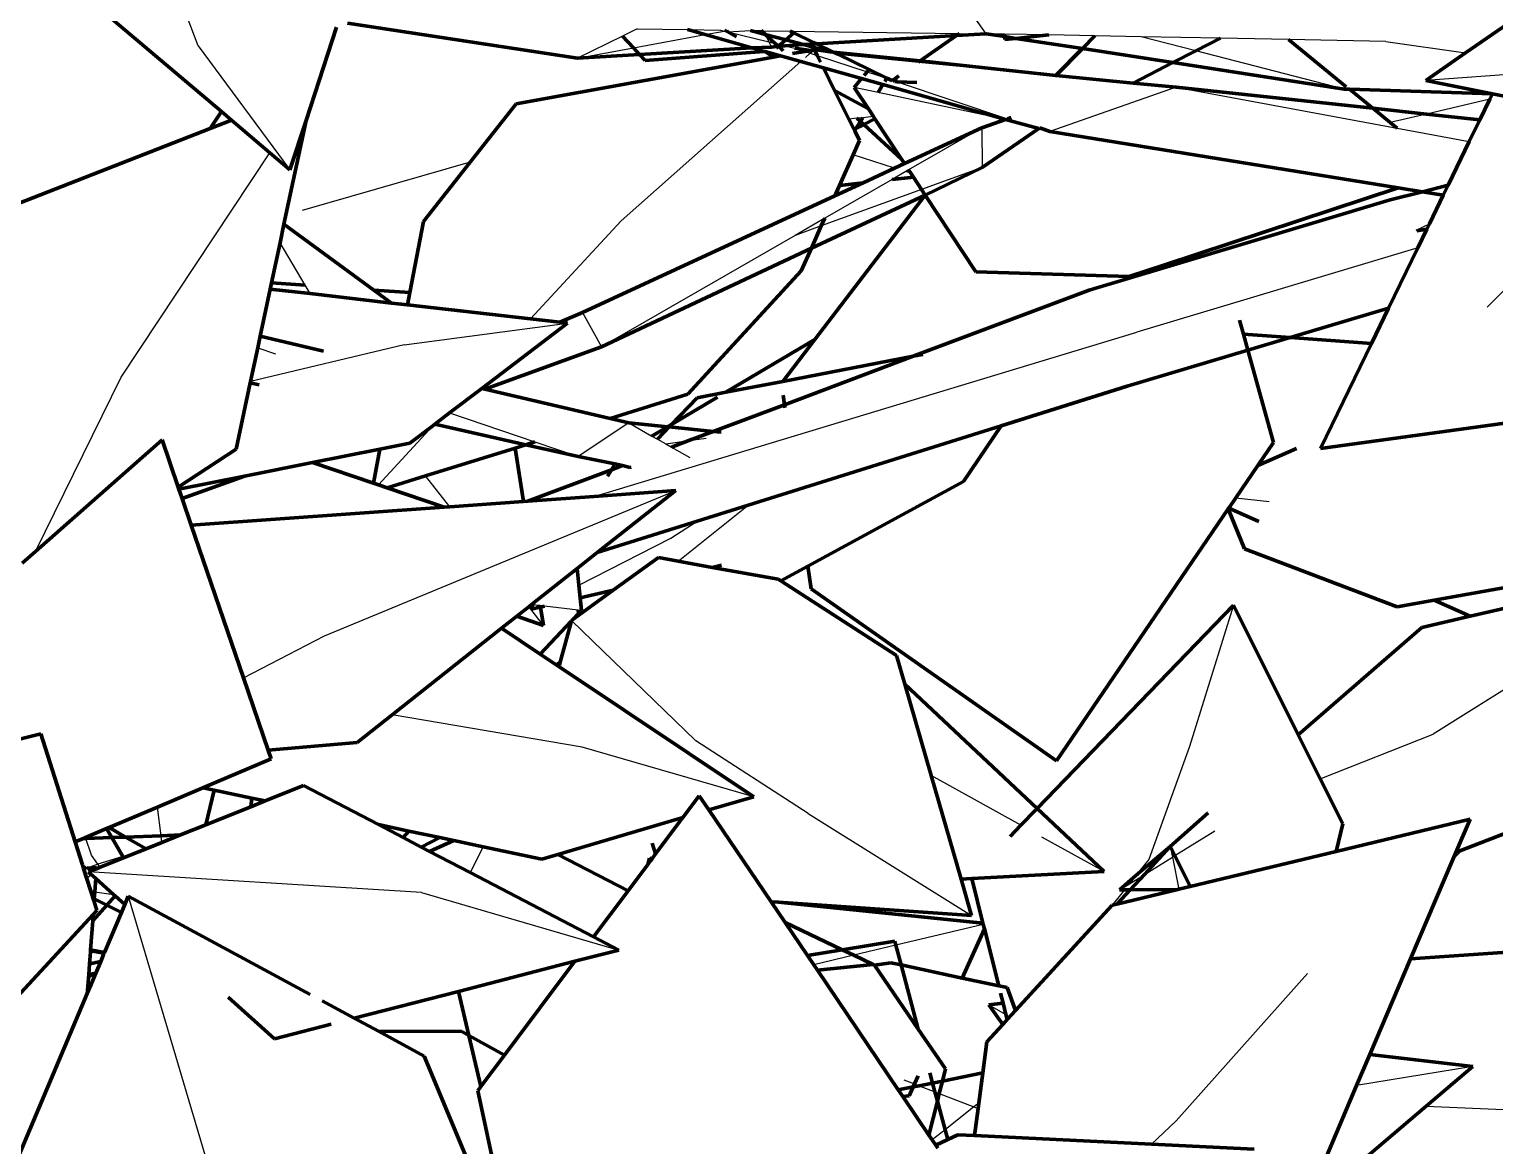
# Model space of a CAD drawing. Header units: millimetres. Extents: x 4307 to 31003, y 2809 to 20009.
# Drawn here: x 6958.9 to 7027.3, y 7872.7 to 7924.9 of the extents above; entities that cross this region are included whole.
import ezdxf

# ---------------------------------------------------------------- set-up
doc = ezdxf.new("R2010")
doc.units = ezdxf.units.MM
doc.layers.add('ProfileEdges', color=7, linetype='Continuous')

msp = doc.modelspace()

# ---------------------------------------------------------------- linework, layer by layer
for p, q in [((6966.746, 7924.095), (6965.314, 7927.879)), ((7003.539, 7924.668), (7002.057, 7926.777)), ((6987.238, 7924.89), (6986.565, 7924.56)), ((6987.238, 7924.89), (6989.593, 7924.858)), ((6989.593, 7924.858), (6991.139, 7924.837)), ((6990.412, 7924.628), (6991.314, 7924.794)), ((6991.139, 7924.837), (6991.314, 7924.794)), ((6991.314, 7924.794), (6991.379, 7924.806)), ((6991.379, 7924.806), (6991.516, 7924.832)), ((6991.471, 7924.756), (6992.533, 7924.818)), ((6991.471, 7924.756), (6993.392, 7924.29)), ((6992.533, 7924.818), (6993.037, 7924.811)), ((6993.037, 7924.811), (6993.142, 7924.809)), ((6993.142, 7924.809), (6993.227, 7924.633)), ((6993.142, 7924.809), (6994.383, 7924.792)), ((6994.383, 7924.792), (7002.293, 7924.685)), ((7002.293, 7924.685), (7003.539, 7924.668)), ((7004.401, 7924.651), (7003.539, 7924.668)), ((6966.746, 7924.095), (6971.024, 7918.317)), ((6986.565, 7924.56), (6984.46, 7923.529)), ((6984.46, 7923.529), (6987.07, 7924.011)), ((6987.07, 7924.011), (6990.412, 7924.628)), ((6993.227, 7924.633), (6993.392, 7924.29)), ((6993.392, 7924.29), (6993.683, 7924.219)), ((6993.392, 7924.29), (6993.515, 7924.036)), ((6993.683, 7924.219), (6993.934, 7924.158)), ((6993.934, 7924.158), (6994.144, 7924.107)), ((6994.144, 7924.107), (6994.607, 7923.995)), ((6994.607, 7923.995), (6995.067, 7923.844)), ((6995.458, 7923.915), (6995.465, 7924.036)), ((6995.465, 7924.036), (6995.474, 7924.186)), ((6995.474, 7924.186), (6995.479, 7924.262)), ((7006.463, 7924.611), (7004.401, 7924.651)), ((7008.622, 7924.569), (7006.463, 7924.611)), ((7010.784, 7924.527), (7008.622, 7924.569)), ((7013.342, 7923.867), (7010.784, 7924.527)), ((7014.493, 7924.455), (7010.784, 7924.527)), ((7017.669, 7924.393), (7014.493, 7924.455)), ((7022.214, 7924.305), (7017.669, 7924.393)), ((7022.214, 7924.305), (7025.935, 7923.769)), ((6986.497, 7915.936), (6994.889, 7923.368)), ((6995.067, 7923.844), (6995.329, 7923.758)), ((6995.1, 7923.556), (6995.329, 7923.758)), ((6995.329, 7923.758), (6995.46, 7923.874)), ((6995.329, 7923.758), (6995.656, 7923.652)), ((6995.46, 7923.874), (6995.458, 7923.915)), ((6995.656, 7923.652), (6997.983, 7922.89)), ((6996.764, 7923.69), (7000.382, 7923.339)), ((7000.382, 7923.339), (7006.805, 7922.715)), ((7020.266, 7922.082), (7013.342, 7923.867)), ((6997.983, 7922.89), (6998.911, 7922.6)), ((6999.466, 7922.694), (6999.287, 7922.433)), ((7030.399, 7922.945), (7024.077, 7922.487)), ((6998.497, 7921.923), (6997.381, 7922.159)), ((7004.444, 7920.663), (6998.497, 7921.923)), ((6999.161, 7922.479), (6999.257, 7922.473)), ((6999.394, 7922.428), (7004.539, 7920.697)), ((7012.415, 7922.171), (7006.515, 7920.098)), ((7012.415, 7922.171), (7022.732, 7920.259)), ((7027.064, 7921.608), (7024.107, 7920.914)), ((6997.508, 7920.719), (6997.132, 7920.68)), ((6997.779, 7920.748), (6997.508, 7920.719)), ((6998.278, 7920.801), (6997.779, 7920.748)), ((7004.539, 7920.697), (7006.007, 7920.241)), ((7024.107, 7920.914), (7022.415, 7920.518)), ((7003.337, 7920.274), (6999.924, 7918.308)), ((7003.337, 7920.274), (7003.354, 7918.416)), ((7022.732, 7920.259), (7026.107, 7919.633)), ((6963.141, 7908.637), (6970.095, 7919.106)), ((6979.451, 7918.667), (6971.593, 7916.418)), ((6999.268, 7918.393), (6997.331, 7919.009)), ((7033.605, 7918.632), (7026.947, 7911.898)), ((6999.155, 7917.865), (6996.003, 7916.049)), ((6999.786, 7918.229), (6999.155, 7917.865)), ((6999.924, 7918.308), (6999.786, 7918.229)), ((7000.026, 7918.152), (6999.786, 7918.229)), ((7003.354, 7918.416), (7000.528, 7917.392)), ((7000.528, 7917.392), (6995.844, 7915.696)), ((6982.268, 7911.352), (6986.497, 7915.936)), ((6996.003, 7916.049), (6994.62, 7915.253)), ((7023.632, 7915.495), (7024.245, 7915.793)), ((6994.62, 7915.253), (6985.584, 7910.047)), ((6995.844, 7915.696), (6994.62, 7915.253)), ((6971.731, 7912.929), (6970.563, 7914.899)), ((7023.701, 7914.671), (7010.575, 7910.73)), ((6971.968, 7912.53), (6971.731, 7912.929)), ((6976.356, 7910.137), (6983.986, 7911.156)), ((6984.684, 7911.654), (6985.584, 7910.047)), ((6985.234, 7903.066), (7010.575, 7910.73)), ((6976.356, 7910.137), (6969.185, 7908.421)), ((6969.521, 7909.997), (6970.359, 7909.714)), ((6959.138, 7900.484), (6963.141, 7908.637)), ((6978.483, 7906.962), (6982.472, 7905.611)), ((6977.699, 7906.364), (6975.169, 7903.598)), ((6986.853, 7906.495), (6984.492, 7904.927)), ((6986.853, 7906.495), (6987.932, 7905.883)), ((6982.472, 7905.611), (6984.492, 7904.927)), ((6987.932, 7905.883), (6988.188, 7905.738)), ((6988.188, 7905.738), (6988.584, 7905.513)), ((6988.584, 7905.513), (6989.651, 7905.666)), ((6988.584, 7905.513), (6988.847, 7905.364)), ((6989.651, 7905.666), (6990.468, 7905.783)), ((6988.847, 7905.364), (6989.7, 7904.88)), ((6978.491, 7902.583), (6977.357, 7904.02)), ((6972.635, 7896.554), (6989.046, 7903.339)), ((7015.207, 7903.004), (7016.76, 7902.825)), ((6989.151, 7900.039), (6992.431, 7902.654)), ((6988.821, 7901.106), (6990.05, 7901.905)), ((6984.516, 7898.926), (6988.821, 7901.106)), ((7037.338, 7900.046), (7024.419, 7891.961)), ((6982.272, 7897.79), (6982.631, 7897.972)), ((6982.393, 7898), (6982.307, 7898.01)), ((6982.631, 7897.972), (6982.393, 7898)), ((6982.719, 7897.962), (6982.631, 7897.972)), ((7015.088, 7897.982), (7013.04, 7891.387)), ((6982.272, 7897.79), (6982.181, 7897.909)), ((6982.866, 7897.041), (6982.272, 7897.79)), ((6982.916, 7897.939), (6982.719, 7897.962)), ((6984.496, 7897.755), (6982.916, 7897.939)), ((6984.638, 7897.739), (6984.496, 7897.755)), ((6989.987, 7891.654), (6984.182, 7897.276)), ((6968.853, 7894.589), (6972.635, 7896.554)), ((6983.6, 7895.143), (6983.511, 7895.169)), ((6984.674, 7891.361), (6975.794, 7892.858)), ((7019.144, 7889.874), (7024.419, 7891.961)), ((6992.692, 7889.034), (6984.674, 7891.361)), ((6995.232, 7888.259), (6989.987, 7891.654)), ((7013.04, 7891.387), (7011.143, 7886.115)), ((7005.169, 7887.705), (7000.974, 7890.037)), ((6965.008, 7887.219), (6964.834, 7888.557)), ((6995.232, 7888.259), (7002.856, 7883.499)), ((6961.491, 7887.082), (6961.473, 7887.134)), ((6961.755, 7886.314), (6961.491, 7887.082)), ((6965.048, 7886.906), (6965.008, 7887.219)), ((7009.056, 7885.544), (7006.151, 7887.159)), ((7012.357, 7886.289), (7014.228, 7887.446)), ((6963.957, 7886.467), (6963.219, 7886.245)), ((6980.057, 7886.703), (6979.438, 7885.501)), ((7012.145, 7886.715), (7012.242, 7886.218)), ((7025.798, 7886.554), (7025.34, 7886.101)), ((6961.336, 7885.867), (6961.518, 7885.732)), ((6962.06, 7885.895), (6961.555, 7885.704)), ((6961.555, 7885.704), (6961.732, 7885.572)), ((6962.06, 7885.895), (6961.755, 7886.314)), ((6963.219, 7886.245), (6962.06, 7885.895)), ((6962.167, 7885.747), (6962.06, 7885.895)), ((6987.882, 7886.072), (6987.825, 7886.17)), ((7011.143, 7886.115), (7010.541, 7885.36)), ((7010.936, 7885.41), (7012.242, 7886.218)), ((7012.242, 7886.218), (7012.357, 7886.289)), ((7012.242, 7886.218), (7012.535, 7884.719)), ((6961.728, 7885.423), (6961.544, 7885.213)), ((6977.179, 7884.574), (6961.614, 7885.525)), ((7009.766, 7884.687), (7010.237, 7884.978)), ((7010.237, 7884.978), (7010.936, 7885.41)), ((7010.541, 7885.36), (7010.237, 7884.978)), ((6961.915, 7884.601), (6962.781, 7884.481)), ((6963.479, 7884.403), (6967.095, 7872.168)), ((6977.179, 7884.574), (6986.382, 7881.88)), ((7010.006, 7884.689), (7009.436, 7883.974)), ((7003.407, 7883.075), (6999.329, 7882.103)), ((6962.326, 7881.67), (6961.706, 7881.787)), ((6997.364, 7881.634), (6995.49, 7881.187)), ((6999.329, 7882.103), (6997.364, 7881.634)), ((6961.615, 7880.565), (6961.96, 7880.802)), ((7012.417, 7873.909), (7018.558, 7880.793)), ((7003.666, 7879.317), (7004.468, 7878.865)), ((7026.277, 7876.436), (7020.845, 7875.549)), ((6999.691, 7875.826), (7000.203, 7875.627)), ((7000.203, 7875.627), (7000.413, 7875.545)), ((7000.413, 7875.545), (7001.152, 7875.257)), ((7001.152, 7875.257), (7001.353, 7875.179)), ((7001.353, 7875.179), (7002.965, 7874.552)), ((7003.199, 7874.737), (7002.965, 7874.552)), ((7002.965, 7874.552), (7001.623, 7873.49)), ((7002.965, 7874.552), (7003.164, 7874.474)), ((7024.097, 7874.589), (7029.819, 7874.353)), ((7001.623, 7873.49), (7001.022, 7873.013)), ((7011.258, 7872.82), (7012.417, 7873.909))]:
    msp.add_line(p, q)
at = {"layer": 'ProfileEdges', "lineweight": 211}
for p, q in [((6961.635, 7926.286), (6967.827, 7921.03)), ((6971.779, 7920.621), (6973.207, 7924.98)), ((6973.715, 7925.161), (6984.46, 7923.529)), ((6990.412, 7924.628), (6989.593, 7924.858)), ((6991.379, 7924.806), (6991.328, 7924.834)), ((6991.471, 7924.756), (6991.379, 7924.806)), ((6991.883, 7924.53), (6991.471, 7924.756)), ((6993.227, 7924.633), (6992.533, 7924.818)), ((6993.227, 7924.633), (6993.037, 7924.811)), ((6994.186, 7924.377), (6994.563, 7924.705)), ((6994.383, 7924.792), (6994.563, 7924.705)), ((6994.563, 7924.705), (6995.479, 7924.262)), ((7002.152, 7924.585), (7002.293, 7924.685)), ((7003.539, 7924.668), (7002.152, 7924.585)), ((7003.539, 7924.668), (7004.411, 7924.533)), ((7028.176, 7925.315), (7025.935, 7923.769)), ((6986.565, 7924.56), (6987.07, 7924.011)), ((6987.07, 7924.011), (6987.354, 7923.702)), ((6992.592, 7924.014), (6987.354, 7923.702)), ((6992.592, 7924.014), (6990.412, 7924.628)), ((6993.515, 7924.036), (6992.592, 7924.014)), ((6993.071, 7923.879), (6992.592, 7924.014)), ((6994.186, 7924.377), (6993.227, 7924.633)), ((6993.683, 7924.219), (6993.227, 7924.633)), ((6993.827, 7924.088), (6993.515, 7924.036)), ((6993.856, 7924.09), (6993.683, 7924.219)), ((6993.738, 7923.987), (6993.856, 7924.09)), ((6993.856, 7924.09), (6993.827, 7924.088)), ((6993.856, 7924.09), (6993.934, 7924.158)), ((6994.144, 7924.107), (6993.856, 7924.09)), ((6994.066, 7923.869), (6993.856, 7924.09)), ((6993.934, 7924.158), (6994.186, 7924.377)), ((6995.006, 7924.158), (6994.144, 7924.107)), ((6995.006, 7924.158), (6994.186, 7924.377)), ((6994.607, 7923.995), (6995.332, 7923.892)), ((6995.474, 7924.186), (6995.006, 7924.158)), ((6995.465, 7924.036), (6995.006, 7924.158)), ((6996.252, 7923.826), (6995.465, 7924.036)), ((6995.617, 7924.195), (6995.474, 7924.186)), ((6995.479, 7924.262), (6995.617, 7924.195)), ((7002.152, 7924.585), (6995.617, 7924.195)), ((6995.617, 7924.195), (6996.412, 7923.81)), ((7000.462, 7923.395), (7002.152, 7924.585)), ((7004.401, 7924.651), (7004.411, 7924.533)), ((7004.411, 7924.533), (7004.422, 7924.399)), ((7004.411, 7924.533), (7004.935, 7924.452)), ((7004.935, 7924.452), (7004.422, 7924.399)), ((7006.463, 7924.611), (7004.935, 7924.452)), ((7004.935, 7924.452), (7008.037, 7923.972)), ((7008.037, 7923.972), (7008.622, 7924.569)), ((7014.493, 7924.455), (7013.342, 7923.867)), ((7020.363, 7922.193), (7017.669, 7924.393)), ((6993.618, 7923.58), (6981.6, 7921.389)), ((6987.354, 7923.702), (6984.46, 7923.529)), ((6987.354, 7923.702), (6987.613, 7923.42)), ((6987.613, 7923.42), (6993.157, 7923.832)), ((6993.157, 7923.832), (6993.071, 7923.879)), ((6993.157, 7923.832), (6993.222, 7923.837)), ((6993.618, 7923.58), (6993.222, 7923.837)), ((6993.933, 7923.637), (6993.222, 7923.837)), ((6993.933, 7923.637), (6993.618, 7923.58)), ((6994.889, 7923.368), (6993.933, 7923.637)), ((6995.067, 7923.844), (6994.494, 7923.739)), ((6995.944, 7923.071), (6994.889, 7923.368)), ((6995.332, 7923.892), (6995.067, 7923.844)), ((6995.458, 7923.915), (6995.332, 7923.892)), ((6995.519, 7923.926), (6995.458, 7923.915)), ((6996.252, 7923.826), (6995.519, 7923.926)), ((6995.656, 7923.652), (6995.519, 7923.926)), ((6995.81, 7923.341), (6995.656, 7923.652)), ((6996.412, 7923.81), (6996.252, 7923.826)), ((7000.462, 7923.395), (6996.412, 7923.81)), ((6996.617, 7923.711), (6996.412, 7923.81)), ((6996.764, 7923.69), (6996.617, 7923.711)), ((6996.617, 7923.711), (6998.077, 7923.004)), ((7000.382, 7923.339), (7000.462, 7923.395)), ((7006.805, 7922.715), (7000.462, 7923.395)), ((7006.805, 7922.715), (7008.037, 7923.972)), ((7008.037, 7923.972), (7012.268, 7923.318)), ((7012.268, 7923.318), (7010.403, 7922.366)), ((7013.342, 7923.867), (7012.268, 7923.318)), ((7012.268, 7923.318), (7020.266, 7922.082)), ((7025.935, 7923.769), (7024.077, 7922.487)), ((6996.466, 7922.02), (6995.944, 7923.071)), ((6997.721, 7922.572), (6995.944, 7923.071)), ((6997.983, 7922.89), (6997.846, 7922.724)), ((6998.077, 7923.004), (6997.983, 7922.89)), ((6998.077, 7923.004), (6998.911, 7922.6)), ((6999.22, 7922.521), (6999.466, 7922.694)), ((7006.805, 7922.715), (7010.403, 7922.366)), ((6998.043, 7921.156), (6996.466, 7922.02)), ((6997.132, 7920.68), (6996.466, 7922.02)), ((6997.721, 7922.572), (6997.381, 7922.159)), ((6997.381, 7922.159), (6998.043, 7921.156)), ((6998.722, 7922.29), (6997.721, 7922.572)), ((6998.497, 7921.923), (6998.722, 7922.29)), ((7004.444, 7920.663), (6998.722, 7922.29)), ((6998.809, 7922.432), (6998.911, 7922.6)), ((6998.911, 7922.6), (6999.161, 7922.479)), ((6999.161, 7922.479), (6999.22, 7922.521)), ((6999.22, 7922.521), (6999.257, 7922.473)), ((6999.257, 7922.473), (6999.287, 7922.433)), ((6999.287, 7922.433), (6999.394, 7922.428)), ((6999.394, 7922.428), (7000.302, 7922.387)), ((7010.403, 7922.366), (7012.415, 7922.171)), ((7021.599, 7921.184), (7012.415, 7922.171)), ((7020.266, 7922.082), (7020.509, 7922.074)), ((7020.509, 7922.074), (7027.19, 7921.865)), ((7021.599, 7921.184), (7020.509, 7922.074)), ((7024.077, 7922.487), (7027.19, 7921.865)), ((6981.6, 7921.389), (6979.451, 7918.667)), ((7027.064, 7921.608), (7026.598, 7920.647)), ((7027.19, 7921.865), (7027.064, 7921.608)), ((7027.19, 7921.865), (7033.022, 7920.702)), ((6967.827, 7921.03), (6967.307, 7920.248)), ((6968.295, 7920.634), (6967.307, 7920.248)), ((6967.827, 7921.03), (6968.295, 7920.634)), ((6968.295, 7920.634), (6970.095, 7919.106)), ((6970.748, 7915.774), (6971.779, 7920.621)), ((6971.024, 7918.317), (6971.779, 7920.621)), ((6997.371, 7920.198), (6997.132, 7920.68)), ((6997.475, 7920.251), (6997.671, 7920.57)), ((6997.671, 7920.57), (6997.508, 7920.719)), ((6997.671, 7920.57), (6997.779, 7920.748)), ((6997.825, 7920.429), (6997.671, 7920.57)), ((6997.825, 7920.429), (6998.347, 7920.696)), ((6998.043, 7921.156), (6998.278, 7920.801)), ((6998.278, 7920.801), (6998.347, 7920.696)), ((6998.347, 7920.696), (6999.589, 7918.815)), ((7003.337, 7920.274), (7004.444, 7920.663)), ((7004.444, 7920.663), (7004.471, 7920.673)), ((7006.007, 7920.241), (7004.444, 7920.663)), ((7004.539, 7920.697), (7004.718, 7920.76)), ((7022.415, 7920.518), (7021.599, 7921.184)), ((7024.107, 7920.914), (7021.599, 7921.184)), ((7026.598, 7920.647), (7024.107, 7920.914)), ((7026.598, 7920.647), (7026.107, 7919.633)), ((6967.307, 7920.248), (6957.289, 7916.331)), ((6997.371, 7920.198), (6997.475, 7920.251)), ((6997.403, 7920.133), (6997.371, 7920.198)), ((6997.403, 7920.133), (6997.475, 7920.251)), ((6997.63, 7919.677), (6997.403, 7920.133)), ((6997.475, 7920.251), (6997.825, 7920.429)), ((6999.589, 7918.815), (6997.825, 7920.429)), ((6999.727, 7918.606), (7003.337, 7920.274)), ((7006.007, 7920.241), (7003.354, 7918.416)), ((7006.048, 7920.27), (7006.007, 7920.241)), ((7006.515, 7920.098), (7006.048, 7920.27)), ((7006.515, 7920.098), (7022.79, 7917.471)), ((7022.732, 7920.259), (7022.415, 7920.518)), ((6997.331, 7919.009), (6997.63, 7919.677)), ((7026.107, 7919.633), (7025.117, 7917.593)), ((6970.095, 7919.106), (6971.024, 7918.317)), ((6979.451, 7918.667), (6977.261, 7915.892)), ((6996.693, 7917.588), (6997.331, 7919.009)), ((6999.268, 7918.393), (6999.727, 7918.606)), ((6999.589, 7918.815), (6999.727, 7918.606)), ((6997.793, 7917.712), (6999.268, 7918.393)), ((6999.155, 7917.865), (7000.143, 7917.976)), ((6999.924, 7918.308), (7000.026, 7918.152)), ((7000.026, 7918.152), (7000.143, 7917.976)), ((7000.143, 7917.976), (7000.528, 7917.392)), ((7000.7, 7917.132), (7003.354, 7918.416)), ((6995.38, 7914.66), (7000.7, 7917.132)), ((7000.7, 7917.132), (6995.542, 7910.386)), ((6996.476, 7917.103), (6997.793, 7917.712)), ((6996.476, 7917.103), (6996.693, 7917.588)), ((6996.693, 7917.588), (6997.793, 7917.712)), ((7000.528, 7917.392), (7000.7, 7917.132)), ((7000.7, 7917.132), (7003.068, 7913.544)), ((7011.838, 7913.864), (7022.79, 7917.471)), ((7022.418, 7916.911), (7023.917, 7917.289)), ((7022.79, 7917.471), (7023.917, 7917.289)), ((7023.917, 7917.289), (7025.117, 7917.593)), ((7023.917, 7917.289), (7024.894, 7917.132)), ((7024.894, 7917.132), (7024.245, 7915.793)), ((7025.117, 7917.593), (7024.894, 7917.132)), ((6984.684, 7911.654), (6996.476, 7917.103)), ((7011.995, 7913.783), (7022.418, 7916.911)), ((6970.563, 7914.899), (6970.748, 7915.774)), ((6974.95, 7912.7), (6970.748, 7915.774)), ((6977.261, 7915.892), (6976.627, 7912.58)), ((6995.844, 7915.696), (6996.003, 7916.049)), ((7024.245, 7915.793), (7024.123, 7915.542)), ((6995.38, 7914.66), (6995.844, 7915.696)), ((7023.664, 7915.458), (7024.123, 7915.542)), ((7024.123, 7915.542), (7023.701, 7914.671)), ((6970.168, 7913.041), (6970.563, 7914.899)), ((6985.584, 7910.047), (6995.38, 7914.66)), ((6994.899, 7913.589), (6995.38, 7914.66)), ((7023.701, 7914.671), (7022.331, 7911.848)), ((7008.352, 7912.69), (7011.995, 7913.783)), ((7010.225, 7913.333), (7011.838, 7913.864)), ((7011.995, 7913.783), (7011.838, 7913.864)), ((6970.104, 7912.743), (6970.168, 7913.041)), ((6970.168, 7913.041), (6971.731, 7912.929)), ((6989.607, 7907.83), (6994.899, 7913.589)), ((7003.068, 7913.544), (7010.225, 7913.333)), ((6969.637, 7910.543), (6970.104, 7912.743)), ((6971.968, 7912.53), (6970.104, 7912.743)), ((6975.777, 7912.094), (6971.968, 7912.53)), ((6974.95, 7912.7), (6976.627, 7912.58)), ((6975.777, 7912.094), (6974.95, 7912.7)), ((6976.627, 7912.58), (6976.517, 7912.01)), ((7008.352, 7912.69), (7000.141, 7909.606)), ((6976.517, 7912.01), (6975.777, 7912.094)), ((6982.268, 7911.352), (6976.517, 7912.01)), ((7017.737, 7910.48), (7022.331, 7911.848)), ((7022.331, 7911.848), (7021.537, 7910.21)), ((6979.989, 7908.109), (6983.986, 7911.156)), ((6983.632, 7911.196), (6982.268, 7911.352)), ((6983.632, 7911.196), (6984.684, 7911.654)), ((6983.986, 7911.156), (6983.632, 7911.196)), ((7015.561, 7910.634), (7015.38, 7911.288)), ((6969.521, 7909.997), (6969.637, 7910.543)), ((6969.637, 7910.543), (6972.594, 7909.848)), ((6995.542, 7910.386), (6991.38, 7907.923)), ((6995.542, 7910.386), (6994.051, 7908.436)), ((7017.737, 7910.48), (7015.561, 7910.634)), ((7015.766, 7909.893), (7015.561, 7910.634)), ((7015.766, 7909.893), (7017.737, 7910.48)), ((7021.537, 7910.21), (7017.737, 7910.48)), ((6969.185, 7908.421), (6969.521, 7909.997)), ((6980.132, 7908.075), (6985.584, 7910.047)), ((7000.141, 7909.606), (6994.051, 7908.436)), ((7000.141, 7909.606), (6994.121, 7907.345)), ((7000.589, 7909.692), (7000.141, 7909.606)), ((7010.136, 7908.216), (7015.766, 7909.893)), ((7016.961, 7905.575), (7015.766, 7909.893)), ((7021.537, 7910.21), (7019.154, 7905.296)), ((6968.517, 7905.276), (6969.175, 7908.373)), ((6969.175, 7908.373), (6969.185, 7908.421)), ((6969.588, 7908.28), (6969.175, 7908.373)), ((6994.051, 7908.436), (6991.38, 7907.923)), ((6978.483, 7906.962), (6979.989, 7908.109)), ((6979.989, 7908.109), (6980.132, 7908.075)), ((6980.132, 7908.075), (6985.977, 7906.701)), ((6985.977, 7906.701), (6989.607, 7907.83)), ((6990.995, 7907.696), (6988.852, 7906.428)), ((6990.046, 7907.667), (6988.852, 7906.428)), ((6991.38, 7907.923), (6990.046, 7907.667)), ((6994.057, 7907.788), (6994.121, 7907.345)), ((7010.136, 7908.216), (7004.245, 7906.365)), ((6977.791, 7906.435), (6978.483, 7906.962)), ((6994.121, 7907.345), (6990.792, 7906.095)), ((6994.121, 7907.345), (6994.142, 7907.202)), ((7019.154, 7905.296), (7033.183, 7907.238)), ((6976.622, 7905.544), (6977.699, 7906.364)), ((6977.699, 7906.364), (6977.791, 7906.435)), ((6982.044, 7905.478), (6977.791, 7906.435)), ((6985.977, 7906.701), (6986.853, 7906.495)), ((6988.656, 7906.312), (6986.853, 7906.495)), ((6988.656, 7906.312), (6987.932, 7905.883)), ((6988.733, 7906.304), (6988.188, 7905.738)), ((6988.852, 7906.428), (6988.656, 7906.312)), ((6988.733, 7906.304), (6988.656, 7906.312)), ((6988.852, 7906.428), (6988.733, 7906.304)), ((6990.792, 7906.095), (6988.733, 7906.304)), ((7004.245, 7906.365), (6992.431, 7902.654)), ((7002.492, 7903.753), (7004.245, 7906.365)), ((6965.055, 7905.706), (6959.138, 7900.484)), ((6965.809, 7903.501), (6965.055, 7905.706)), ((6975.227, 7905.267), (6976.622, 7905.544)), ((6982.044, 7905.478), (6982.472, 7905.611)), ((6989.651, 7905.666), (6988.847, 7905.364)), ((6990.792, 7906.095), (6989.651, 7905.666)), ((6991.174, 7906.056), (6990.792, 7906.095)), ((7016.234, 7904.509), (7016.961, 7905.575)), ((6965.809, 7903.501), (6968.517, 7905.276)), ((6972.074, 7904.643), (6975.227, 7905.267)), ((6975.227, 7905.267), (6974.923, 7903.68)), ((6977.357, 7904.02), (6981.543, 7905.322)), ((6981.543, 7905.322), (6982.044, 7905.478)), ((6981.941, 7902.83), (6981.543, 7905.322)), ((6984.492, 7904.927), (6982.044, 7905.478)), ((6986.196, 7904.582), (6984.492, 7904.927)), ((7018.045, 7905.296), (7016.234, 7904.509)), ((6968.9, 7904.014), (6972.074, 7904.643)), ((6974.923, 7903.68), (6972.074, 7904.643)), ((6986.038, 7904.309), (6982.136, 7902.844)), ((6986.038, 7904.309), (6985.862, 7904.005)), ((6986.196, 7904.582), (6986.038, 7904.309)), ((6986.564, 7904.507), (6986.038, 7904.309)), ((6986.564, 7904.507), (6986.196, 7904.582)), ((6986.908, 7904.409), (6986.564, 7904.507)), ((6986.931, 7904.433), (6986.908, 7904.409)), ((6986.957, 7904.427), (6986.908, 7904.409)), ((7015.207, 7903.004), (7016.234, 7904.509)), ((6965.841, 7903.408), (6965.809, 7903.501)), ((6965.841, 7903.408), (6968.9, 7904.014)), ((6965.993, 7902.963), (6968.9, 7904.014)), ((6975.169, 7903.598), (6974.923, 7903.68)), ((6975.567, 7903.463), (6975.169, 7903.598)), ((6975.567, 7903.463), (6977.357, 7904.02)), ((6978.229, 7902.564), (6975.567, 7903.463)), ((6995.21, 7899.802), (7002.492, 7903.753)), ((6965.993, 7902.963), (6965.841, 7903.408)), ((6966.418, 7901.717), (6965.993, 7902.963)), ((6981.941, 7902.83), (6978.491, 7902.583)), ((6982.136, 7902.844), (6981.941, 7902.83)), ((6985.234, 7903.066), (6982.136, 7902.844)), ((6989.046, 7903.339), (6985.234, 7903.066)), ((6985.377, 7900.437), (6989.046, 7903.339)), ((7014.872, 7902.513), (7015.207, 7903.004)), ((6978.229, 7902.564), (6966.418, 7901.717)), ((6978.491, 7902.583), (6978.229, 7902.564)), ((6992.431, 7902.654), (6990.05, 7901.905)), ((7006.821, 7890.711), (7014.851, 7902.482)), ((7014.851, 7902.482), (7014.872, 7902.513)), ((7014.851, 7902.482), (7015.607, 7900.608)), ((7014.872, 7902.513), (7016.272, 7901.886)), ((6968.853, 7894.589), (6966.418, 7901.717)), ((6990.05, 7901.905), (6985.377, 7900.437)), ((6959.138, 7900.484), (6958.523, 7899.94)), ((6984.437, 7899.694), (6985.377, 7900.437)), ((6988.233, 7900.205), (6986.124, 7898.68)), ((6989.151, 7900.039), (6988.233, 7900.205)), ((6990.751, 7899.75), (6989.151, 7900.039)), ((7015.607, 7900.608), (7022.747, 7897.908)), ((7024.466, 7898.216), (7037.059, 7900.471)), ((6982.307, 7898.01), (6984.437, 7899.694)), ((6984.516, 7898.926), (6984.437, 7899.694)), ((6990.751, 7899.75), (6991.186, 7899.851)), ((6993.835, 7899.192), (6990.751, 7899.75)), ((6993.95, 7899.118), (6995.21, 7899.802)), ((6995.21, 7899.802), (6995.363, 7898.744)), ((7036.28, 7899.802), (7026.143, 7897.464)), ((6984.578, 7898.323), (6984.516, 7898.926)), ((6986.124, 7898.68), (6984.518, 7897.519)), ((6984.578, 7898.323), (6986.124, 7898.68)), ((6993.95, 7899.118), (6993.835, 7899.192)), ((6999.363, 7895.632), (6993.95, 7899.118)), ((6995.363, 7898.744), (7006.821, 7890.711)), ((6982.181, 7897.909), (6982.307, 7898.01)), ((6982.393, 7898), (6982.272, 7897.79)), ((6984.638, 7897.739), (6984.578, 7898.323)), ((7015.088, 7897.982), (7005.924, 7888.487)), ((7018.114, 7891.934), (7015.088, 7897.982)), ((7022.747, 7897.908), (7024.466, 7898.216)), ((7024.466, 7898.216), (7026.143, 7897.464)), ((6980.912, 7896.906), (6981.619, 7897.465)), ((6981.619, 7897.465), (6982.181, 7897.909)), ((6981.619, 7897.465), (6982.866, 7897.041)), ((6982.272, 7897.79), (6982.729, 7897.896)), ((6982.729, 7897.896), (6982.719, 7897.962)), ((6982.729, 7897.896), (6982.916, 7897.939)), ((6982.866, 7897.041), (6982.729, 7897.896)), ((6984.244, 7897.321), (6984.182, 7897.276)), ((6984.244, 7897.321), (6984.51, 7897.603)), ((6984.518, 7897.519), (6984.244, 7897.321)), ((6984.496, 7897.755), (6984.51, 7897.603)), ((6984.51, 7897.603), (6984.638, 7897.739)), ((6984.51, 7897.603), (6984.518, 7897.519)), ((7026.143, 7897.464), (7023.885, 7896.943)), ((6975.794, 7892.858), (6980.912, 7896.906)), ((6982.714, 7895.701), (6980.912, 7896.906)), ((6982.714, 7895.701), (6984.174, 7897.247)), ((6984.174, 7897.247), (6983.651, 7895.329)), ((6984.182, 7897.276), (6984.174, 7897.247)), ((7023.885, 7896.943), (7018.114, 7891.934)), ((6983.46, 7895.203), (6982.714, 7895.701)), ((6983.651, 7895.329), (6983.46, 7895.203)), ((6983.651, 7895.329), (6983.613, 7895.19)), ((6999.75, 7894.288), (6999.363, 7895.632)), ((6970.007, 7891.213), (6968.853, 7894.589)), ((6983.511, 7895.169), (6983.46, 7895.203)), ((6983.613, 7895.19), (6983.511, 7895.169)), ((6983.592, 7895.114), (6983.511, 7895.169)), ((6983.6, 7895.143), (6983.592, 7895.114)), ((6992.692, 7889.034), (6983.592, 7895.114)), ((6983.613, 7895.19), (6983.6, 7895.143)), ((7005.924, 7888.487), (6999.75, 7894.288)), ((7000.974, 7890.037), (6999.75, 7894.288)), ((6974.16, 7891.565), (6975.794, 7892.858)), ((6959.393, 7891.984), (6953.475, 7890.491)), ((6960.998, 7886.933), (6959.393, 7891.984)), ((7019.144, 7889.874), (7018.114, 7891.934)), ((6970.007, 7891.213), (6974.16, 7891.565)), ((6970.146, 7890.805), (6970.007, 7891.213)), ((6966.966, 7889.459), (6970.146, 7890.805)), ((7002.369, 7885.192), (7000.974, 7890.037)), ((7020.198, 7887.767), (7019.144, 7889.874)), ((6964.834, 7888.557), (6966.966, 7889.459)), ((6966.966, 7889.459), (6967.494, 7889.348)), ((6967.104, 7887.732), (6967.494, 7889.348)), ((6967.494, 7889.348), (6969.248, 7888.979)), ((6971.654, 7889.562), (6969.875, 7888.847)), ((6975.157, 7887.735), (6971.654, 7889.562)), ((6990.145, 7889.086), (6989.376, 7888.062)), ((6990.596, 7888.42), (6990.145, 7889.086)), ((6962.578, 7887.602), (6964.834, 7888.557)), ((6969.2, 7888.575), (6967.104, 7887.732)), ((6969.2, 7888.575), (6969.248, 7888.979)), ((6969.875, 7888.847), (6969.2, 7888.575)), ((6969.248, 7888.979), (6969.875, 7888.847)), ((6990.596, 7888.42), (6992.692, 7889.034)), ((6993.497, 7884.134), (6990.596, 7888.42)), ((7005.87, 7888.432), (7005.169, 7887.705)), ((7009.056, 7885.544), (7005.924, 7888.487)), ((7025.798, 7886.554), (7031.532, 7888.804)), ((6967.104, 7887.732), (6965.916, 7887.255)), ((6975.157, 7887.735), (6976.573, 7887.437)), ((6976.316, 7887.13), (6975.157, 7887.735)), ((6983.538, 7886.349), (6989.376, 7888.062)), ((6989.376, 7888.062), (6988.103, 7886.366)), ((7005.169, 7887.705), (7004.659, 7887.177)), ((7013.908, 7888.283), (7012.145, 7886.715)), ((7026.145, 7887.99), (7019.891, 7886.487)), ((7019.891, 7886.487), (7020.198, 7887.767)), ((7025.479, 7886.429), (7026.145, 7887.99)), ((6960.998, 7886.933), (6961.335, 7887.076)), ((6961.335, 7887.076), (6961.473, 7887.134)), ((6961.491, 7887.082), (6961.335, 7887.076)), ((6961.473, 7887.134), (6962.458, 7887.551)), ((6962.704, 7887.129), (6961.491, 7887.082)), ((6962.458, 7887.551), (6962.578, 7887.602)), ((6962.704, 7887.129), (6962.458, 7887.551)), ((6963.354, 7887.155), (6962.578, 7887.602)), ((6963.354, 7887.155), (6962.704, 7887.129)), ((6963.219, 7886.245), (6962.704, 7887.129)), ((6965.008, 7887.219), (6963.354, 7887.155)), ((6964.305, 7886.607), (6963.354, 7887.155)), ((6965.916, 7887.255), (6965.008, 7887.219)), ((6965.916, 7887.255), (6965.048, 7886.906)), ((6976.316, 7887.13), (6976.573, 7887.437)), ((6977.163, 7886.689), (6976.316, 7887.13)), ((6976.573, 7887.437), (6978.02, 7887.132)), ((6977.163, 7886.689), (6978.02, 7887.132)), ((6978.02, 7887.132), (6978.678, 7886.994)), ((6961.336, 7885.867), (6960.998, 7886.933)), ((6963.957, 7886.467), (6963.255, 7886.184)), ((6964.305, 7886.607), (6963.957, 7886.467)), ((6965.048, 7886.906), (6964.305, 7886.607)), ((6977.551, 7886.486), (6977.163, 7886.689)), ((6978.678, 7886.994), (6977.551, 7886.486)), ((6979.438, 7885.501), (6977.551, 7886.486)), ((6978.678, 7886.994), (6980.057, 7886.703)), ((6980.057, 7886.703), (6982.787, 7886.129)), ((6982.787, 7886.129), (6983.538, 7886.349)), ((6983.538, 7886.349), (6986.816, 7884.652)), ((6988.103, 7886.366), (6987.922, 7886.125)), ((6988.103, 7886.366), (6987.94, 7886.867)), ((7012.145, 7886.715), (7010.541, 7885.36)), ((7012.145, 7886.715), (7010.936, 7885.41)), ((7012.357, 7886.289), (7012.145, 7886.715)), ((7019.891, 7886.487), (7013.07, 7884.848)), ((7025.34, 7886.101), (7025.479, 7886.429)), ((7025.479, 7886.429), (7025.798, 7886.554)), ((6961.391, 7885.694), (6961.336, 7885.867)), ((6961.518, 7885.732), (6961.391, 7885.694)), ((6961.544, 7885.213), (6961.391, 7885.694)), ((6961.518, 7885.732), (6961.555, 7885.704)), ((6962, 7885.731), (6961.555, 7885.704)), ((6961.996, 7885.678), (6961.732, 7885.572)), ((6962.167, 7885.747), (6961.996, 7885.678)), ((6961.996, 7885.678), (6962, 7885.731)), ((6963.255, 7886.184), (6962.167, 7885.747)), ((6963.255, 7886.184), (6963.219, 7886.245)), ((6987.737, 7885.879), (6986.816, 7884.652)), ((6987.825, 7886.17), (6987.737, 7885.879)), ((6987.882, 7886.072), (6987.737, 7885.879)), ((6987.922, 7886.125), (6987.825, 7886.17)), ((6987.922, 7886.125), (6987.882, 7886.072)), ((7013.07, 7884.848), (7012.357, 7886.289)), ((7023.369, 7881.474), (7025.34, 7886.101)), ((6961.882, 7884.149), (6961.544, 7885.213)), ((6961.732, 7885.572), (6961.614, 7885.525)), ((6961.614, 7885.525), (6961.728, 7885.423)), ((6961.728, 7885.423), (6961.961, 7885.214)), ((6961.915, 7884.601), (6961.961, 7885.214)), ((6961.961, 7885.214), (6962.781, 7884.481)), ((6985.198, 7882.497), (6979.438, 7885.501)), ((7002.369, 7885.192), (7002.867, 7885.218)), ((7002.856, 7883.499), (7002.369, 7885.192)), ((7002.867, 7885.218), (7009.056, 7885.544)), ((7002.867, 7885.218), (7003.393, 7883.133)), ((7010.541, 7885.36), (7009.766, 7884.687)), ((7010.936, 7885.41), (7010.269, 7884.691)), ((6961.891, 7884.268), (6961.915, 7884.601)), ((6962.861, 7884.409), (6962.469, 7883.976)), ((6962.781, 7884.481), (6962.861, 7884.409)), ((6962.861, 7884.409), (6963.312, 7884.006)), ((6963.479, 7884.403), (6963.312, 7884.006)), ((6971.977, 7879.807), (6963.479, 7884.403)), ((6986.816, 7884.652), (6985.198, 7882.497)), ((7012.49, 7884.708), (7009.653, 7884.026)), ((7010.269, 7884.691), (7009.653, 7884.026)), ((7009.766, 7884.687), (7010.006, 7884.689)), ((7010.006, 7884.689), (7010.269, 7884.691)), ((7010.269, 7884.691), (7012.49, 7884.708)), ((7012.535, 7884.719), (7012.49, 7884.708)), ((7013.07, 7884.848), (7012.535, 7884.719)), ((6962.469, 7883.976), (6961.815, 7883.252)), ((6961.837, 7883.542), (6962.014, 7883.733)), ((6961.882, 7884.149), (6961.891, 7884.268)), ((6962.014, 7883.733), (6961.882, 7884.149)), ((6961.891, 7884.268), (6962.469, 7883.976)), ((6963.153, 7883.63), (6962.367, 7881.765)), ((6962.469, 7883.976), (6963.153, 7883.63)), ((6963.312, 7884.006), (6963.153, 7883.63)), ((6993.497, 7884.134), (6993.848, 7884.11)), ((6994.156, 7883.16), (6993.497, 7884.134)), ((7003.393, 7883.133), (6993.848, 7884.11)), ((6993.848, 7884.11), (7002.856, 7883.499)), ((7009.436, 7883.974), (7004.919, 7879.061)), ((7009.653, 7884.026), (7009.436, 7883.974)), ((6954.638, 7875.763), (6961.837, 7883.542)), ((6961.714, 7881.893), (6961.815, 7883.252)), ((6961.815, 7883.252), (6961.837, 7883.542)), ((6996.813, 7881.896), (6994.156, 7883.16)), ((6995.192, 7881.629), (6994.156, 7883.16)), ((7003.393, 7883.133), (7003.407, 7883.075)), ((7003.407, 7883.075), (7003.46, 7882.867)), ((6986.382, 7881.88), (6985.198, 7882.497)), ((6999.276, 7882.301), (6996.813, 7881.896)), ((6999.329, 7882.103), (6999.276, 7882.301)), ((7002.428, 7880.574), (7003.46, 7882.867)), ((7003.46, 7882.867), (7004.129, 7880.211)), ((6961.665, 7881.233), (6961.706, 7881.787)), ((6961.706, 7881.787), (6961.714, 7881.893)), ((6961.714, 7881.893), (6962.367, 7881.765)), ((6962.326, 7881.67), (6962.187, 7881.34)), ((6962.367, 7881.765), (6962.326, 7881.67)), ((6984.34, 7881.354), (6986.382, 7881.88)), ((6996.813, 7881.896), (6995.192, 7881.629)), ((6995.49, 7881.187), (6995.192, 7881.629)), ((6997.364, 7881.634), (6996.813, 7881.896)), ((6998.272, 7881.202), (6997.364, 7881.634)), ((6999.574, 7881.183), (6999.329, 7882.103)), ((7030.724, 7881.983), (7023.369, 7881.474)), ((6961.628, 7880.741), (6961.665, 7881.233)), ((6962.187, 7881.34), (6961.665, 7881.233)), ((6962.187, 7881.34), (6961.96, 7880.802)), ((6978.898, 7879.952), (6984.34, 7881.354)), ((6984.34, 7881.354), (6981.055, 7876.979)), ((6995.659, 7880.938), (6995.49, 7881.187)), ((6998.272, 7881.202), (6995.659, 7880.938)), ((6999.441, 7875.349), (6995.659, 7880.938)), ((6998.324, 7881.177), (6998.272, 7881.202)), ((6999.096, 7881.285), (6998.324, 7881.177)), ((7000.371, 7878.189), (6998.324, 7881.177)), ((6999.574, 7881.183), (6999.096, 7881.285)), ((7002.428, 7880.574), (6999.574, 7881.183)), ((7000.371, 7878.189), (6999.574, 7881.183)), ((7021.461, 7876.996), (7023.369, 7881.474)), ((6961.574, 7880.008), (6961.601, 7880.375)), ((6961.601, 7880.375), (6961.615, 7880.565)), ((6961.601, 7880.375), (6961.722, 7880.237)), ((6961.615, 7880.565), (6961.628, 7880.741)), ((6961.722, 7880.237), (6961.621, 7879.998)), ((6961.628, 7880.741), (6961.96, 7880.802)), ((6961.96, 7880.802), (6961.722, 7880.237)), ((7004.129, 7880.211), (7002.428, 7880.574)), ((7004.524, 7880.126), (7004.129, 7880.211)), ((6961.563, 7879.859), (6957.686, 7870.668)), ((6961.563, 7879.859), (6961.574, 7880.008)), ((6961.621, 7879.998), (6961.563, 7879.859)), ((6961.621, 7879.998), (6961.574, 7880.008)), ((6968.148, 7879.678), (6970.313, 7877.741)), ((6974.028, 7878.698), (6972.525, 7879.511)), ((6974.028, 7878.698), (6978.898, 7879.952)), ((6979.384, 7877.894), (6978.898, 7879.952)), ((7004.216, 7879.867), (7004.333, 7879.401)), ((7004.919, 7879.061), (7004.524, 7880.126)), ((7004.333, 7879.401), (7003.666, 7879.317)), ((7003.666, 7879.317), (7004.321, 7878.409)), ((7004.333, 7879.401), (7004.468, 7878.865)), ((7004.468, 7878.865), (7004.527, 7878.633)), ((7004.919, 7879.061), (7004.527, 7878.633)), ((6970.313, 7877.741), (6972.952, 7878.421)), ((6975.159, 7878.086), (6974.028, 7878.698)), ((7001.641, 7876.337), (7000.371, 7878.189)), ((7004.321, 7878.409), (7003.575, 7877.595)), ((7004.527, 7878.633), (7004.321, 7878.409)), ((6979.051, 7878.076), (6975.159, 7878.086)), ((6977.301, 7876.928), (6975.159, 7878.086)), ((6979.384, 7877.894), (6979.051, 7878.076)), ((6981.055, 7876.979), (6979.384, 7877.894)), ((6979.947, 7875.504), (6979.384, 7877.894)), ((7003.575, 7877.595), (7003.384, 7876.144)), ((6980.279, 7869.761), (6977.301, 7876.928)), ((6981.055, 7876.979), (6979.947, 7875.504)), ((7020.845, 7875.549), (7021.461, 7876.996)), ((7026.277, 7876.436), (7021.461, 7876.996)), ((7001.042, 7875.672), (7000.915, 7876.147)), ((7001.498, 7875.764), (7001.641, 7876.337)), ((7003.384, 7876.144), (7001.498, 7875.764)), ((7003.384, 7876.144), (7003.199, 7874.737)), ((7024.097, 7874.589), (7026.277, 7876.436)), ((6979.947, 7875.504), (6979.797, 7875.304)), ((7000.141, 7875.49), (6999.441, 7875.349)), ((6999.95, 7875.066), (7000.141, 7875.49)), ((7000.141, 7875.49), (7000.203, 7875.627)), ((7000.413, 7875.545), (7000.141, 7875.49)), ((7000.203, 7875.627), (7000.372, 7876.004)), ((7001.042, 7875.672), (7000.413, 7875.545)), ((7001.498, 7875.764), (7001.042, 7875.672)), ((7001.152, 7875.257), (7001.042, 7875.672)), ((7001.353, 7875.179), (7001.498, 7875.764)), ((7018.56, 7870.186), (7020.845, 7875.549)), ((6979.797, 7875.304), (6980.998, 7869.789)), ((6999.644, 7875.049), (6999.441, 7875.349)), ((6999.644, 7875.049), (6999.95, 7875.066)), ((7000.87, 7873.237), (6999.644, 7875.049)), ((7000.87, 7873.237), (7001.266, 7874.83)), ((7001.266, 7874.83), (7001.152, 7875.257)), ((7001.266, 7874.83), (7001.353, 7875.179)), ((7001.623, 7873.49), (7001.266, 7874.83)), ((7003.199, 7874.737), (7003.164, 7874.474)), ((7003.164, 7874.474), (7002.999, 7873.217)), ((7019.065, 7870.324), (7024.097, 7874.589)), ((7001.746, 7873.028), (7001.623, 7873.49)), ((7001.022, 7873.013), (7000.87, 7873.237)), ((7001.192, 7872.762), (7001.022, 7873.013)), ((7001.746, 7873.028), (7001.192, 7872.762)), ((7001.279, 7872.633), (7001.192, 7872.762)), ((7002.218, 7873.255), (7001.746, 7873.028)), ((7002.999, 7873.217), (7002.218, 7873.255)), ((7011.258, 7872.82), (7002.999, 7873.217)), ((7016.061, 7872.589), (7011.258, 7872.82))]:
    msp.add_line(p, q, dxfattribs=at)

doc.saveas('drawing.dxf')
